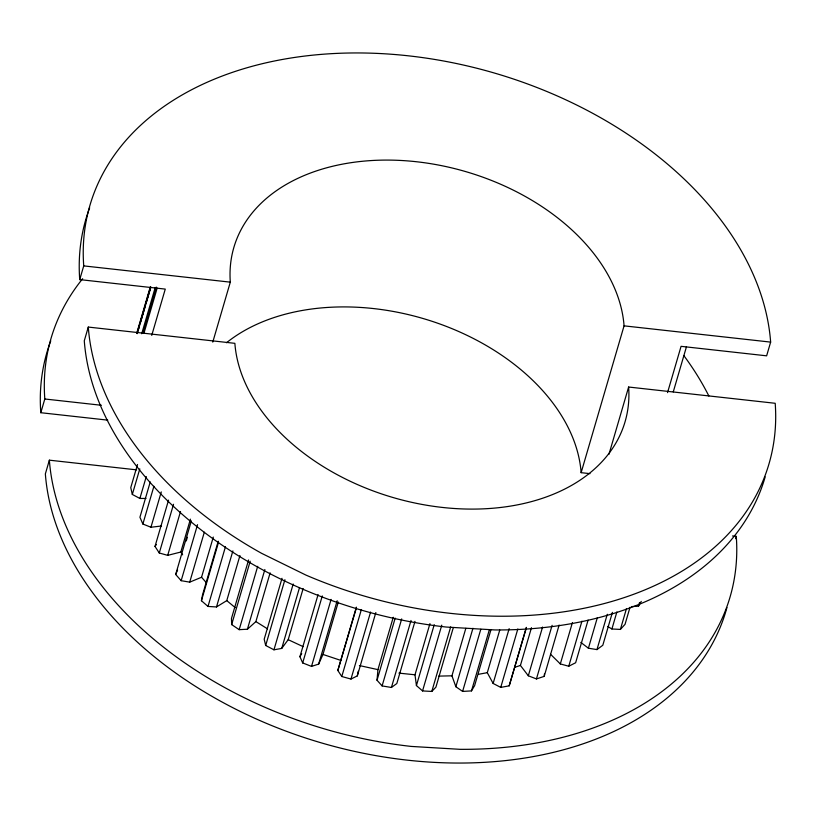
<?xml version="1.0" encoding="UTF-8"?>
<svg xmlns="http://www.w3.org/2000/svg" width="816" height="816" viewBox="0 0 816 816"><rect width="100%" height="100%" fill="white"/><g stroke="black" fill="none" stroke-linecap="round" stroke-linejoin="round"><path stroke-width="1.22" d="M414.987 621.384L396.821 683.522L391.425 687.47L382.102 685.919L377.023 680.238L377.941 669.64L393.261 617.263M531.471 627.677L520.424 665.448L528.319 675.781L536.438 678.932L544.19 676.382L544.425 673.975M239.945 555.553L226.766 600.627L216.495 606.951L207.998 606.441L201.43 600.729L202.552 594.833L218.219 541.222M356.347 607.145L337.824 670.497L341.792 676.515L350.982 679.055L357.316 675.893L358.234 671.293M107.773 420.138L40.8 412.712L44.809 398.993A351.39 240.536 16.3 0 1 82.661 278.695M151.735 335.396L165.271 289.099L79.723 279.602L83.732 265.894A351.39 240.536 16.3 0 1 408.704 55.855A351.39 240.536 16.3 0 1 770.641 342.108L766.632 355.827L681.074 346.331L667.539 392.629M136.588 469.853L49.368 460.173L45.359 473.892A351.39 240.536 16.3 0 0 366.384 753.862A351.39 240.536 16.3 0 0 726.944 607.543M88.291 327.073A351.39 240.536 16.3 0 0 261.61 553.33L305.878 575.066A351.39 240.536 16.3 0 0 775.2 403.288L628.626 387.029A201.43 137.884 16.3 0 1 442.343 507.43A201.43 137.884 16.3 0 1 234.865 343.332L88.291 327.073L84.283 340.792A351.39 240.536 16.3 0 0 446.219 627.045L494.904 629.942A351.39 240.536 16.3 0 0 765.173 476.891M136.7 333.336L150.246 287.038M137.129 332.887L150.674 286.589M138.016 330.766L139.087 327.114M140.505 322.238L144.779 307.622M146.207 302.746L150.481 288.13M137.2 333.652L150.746 287.365M141.709 333.744L155.244 287.446M142.841 333.428L156.386 287.14M143.983 333.122L157.172 288.048M137.527 464.488L130.754 487.642L132.325 494.445L139.883 498.454L146.013 498.443M132.325 494.445L139.801 468.863M139.883 498.454L146.299 476.524M150.246 481.93L139.924 517.252L142.871 524.025L150.95 527.248L161.517 525.983M142.871 524.025L153.918 486.254M150.95 527.248L161.282 491.915M212.772 342.108L230.306 282.152A201.43 137.884 16.3 0 1 416.588 161.752A201.43 137.884 16.3 0 1 624.067 325.849L770.641 342.108M190.424 519.149L180.805 552.034L167.698 555.359L159.283 552.993L155.009 546.424L168.545 500.137M159.283 552.993L173.533 504.268M167.698 555.359L180.52 511.499M213.302 537.061L201.542 577.259L189.72 582.145L181.162 580.686L175.675 574.464L191.352 520.863M186.272 540.937L187.343 537.285M181.162 580.686L197.543 524.647M189.72 582.145L204.326 532.195M201.43 600.729L218.525 542.252M207.998 606.441L225.461 546.751M216.495 606.951L232.886 550.912M248.584 559.96L231.479 618.436L231.662 624.587L239.18 629.666L247.411 629.218L255.877 621.598L270.127 572.863M231.662 624.587L250.196 561.235M239.18 629.666L257.703 566.314M247.411 629.218L264.863 569.527M282.01 578.32L264.19 639.234L265.679 645.476L273.952 649.811L281.734 648.414L288.201 639.673L303.164 588.509M265.679 645.476L284.917 579.697M273.952 649.811L293.189 584.021M281.734 648.414L299.543 587.51M338.293 602.055L322.973 654.442L318.658 664.091L311.518 666.397L302.685 662.929L299.921 656.717L318.087 594.589M302.685 662.929L322.279 595.925M311.518 666.397L331.102 599.393M318.658 664.091L337.181 600.749M337.824 670.497L356.347 608.083M341.792 676.515L361.386 609.511M350.982 679.055L370.576 612.051M357.316 675.893L375.85 612.541M377.023 680.238L395.189 618.11M382.102 685.919L401.696 618.916M391.425 687.47L411.019 620.466M453.349 627.484L435.897 687.184L431.807 691.438L422.545 690.928L416.425 685.562L414.987 674.791L429.95 623.618M416.425 685.562L434.234 624.648M422.545 690.928L441.782 625.138M431.807 691.438L450.687 626.872M490.987 629.636L474.606 685.675L471.475 690.897L462.611 691.417L455.858 686.725L451.942 675.821L465.834 628.31M455.858 686.725L472.954 628.249M462.611 691.417L480.787 629.289M471.475 690.897L489.284 629.983M526.391 627.769L509.194 685.838L500.738 687.398L493.129 683.451L487.295 672.68L499.759 630.034M493.129 683.451L509.164 628.636M500.738 687.398L517.844 628.922M509.194 685.838L526.3 627.361M589.978 473.647L581.135 472.668L624.067 325.849M528.319 675.781L542.569 627.045M536.438 678.932L552.106 625.331M608.95 454.318L628.626 387.029M544.19 676.382L559.123 625.056M588.101 620.109L575.637 662.745L568.762 666.233L560.327 663.938L572.434 622.516M568.762 666.233L581.941 621.16M612.418 612.367L602.8 645.262L596.965 649.597L588.407 648.22L597.312 617.763M596.965 649.597L607.298 614.275M673.282 391.853L686.46 346.769M630.023 607.277L625.036 624.332L620.395 629.422L611.908 628.983L616.896 611.929M620.395 629.422L626.443 608.705M631.441 606.614L638.479 606.166L639.55 602.504M735.614 538.682L736.277 536.398L732.482 535.969M175.675 574.464L177.592 570.058M299.921 656.717L301.726 653.647M638.479 606.166L641.274 601.392M155.009 546.424L156.458 544.425M514.876 667.274L520.424 665.448M478.819 674.24L487.295 672.68M451.942 675.821L438.702 676.107M414.987 674.791L398.922 673.118M83.732 265.894L230.306 282.152M44.809 398.993L101.419 405.277M377.941 669.64L359.387 665.55M341.027 660.47L322.973 654.442M303.113 646.629L288.201 639.673M267.536 628.861L255.877 621.598M607.655 626.453L611.908 628.983M235.232 607.624L226.766 600.627M580.819 642.396L588.407 648.22M550.576 654.299L560.327 663.938M201.542 577.259L206.254 582.593M180.805 552.034L182.641 554.86M226.522 342.74A201.43 137.884 16.3 0 1 441.548 324.595A201.43 137.884 16.3 0 1 581.135 472.668M683.849 355.613A351.39 240.536 16.3 0 1 708.869 396.015M40.8 412.712A351.39 240.536 16.3 0 1 50.755 340.884M79.723 279.602A351.39 240.536 16.3 0 1 89.668 207.784M736.277 536.398A351.39 240.536 16.3 0 1 460 749.323L411.305 746.426A351.39 240.536 16.3 0 1 49.368 460.173"/></g></svg>
